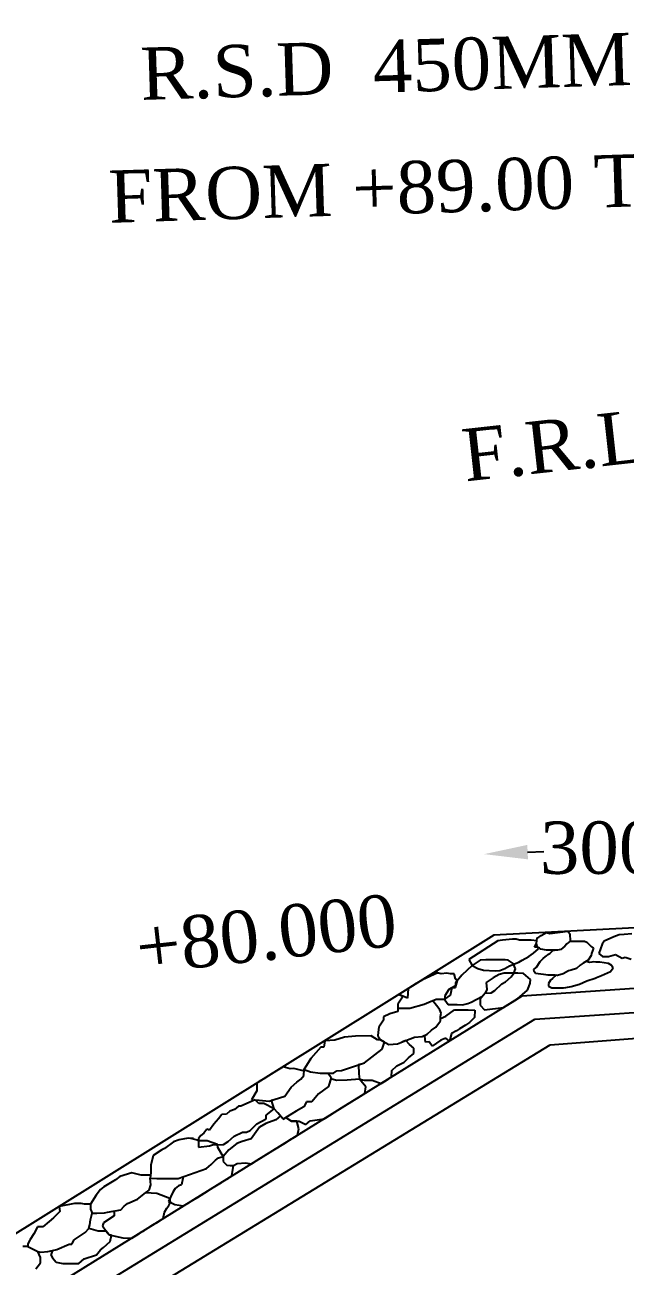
# Model space of a CAD drawing. Header units: millimetres. Extents: x 35 to 1436, y 32 to 1034.
# Drawn here: x 382.4 to 451.3, y 278.4 to 420.9 of the extents above; entities that cross this region are included whole.
import ezdxf

# ---------------------------------------------------------------- set-up
doc = ezdxf.new("R2010")
doc.units = ezdxf.units.MM
doc.header["$MEASUREMENT"] = 0
doc.header["$PDMODE"] = 66
doc.header["$PDSIZE"] = 170
for name, color, linetype in [('DIM', 5, 'Continuous'), ('DWG. LINE', 1, 'Continuous'), ('HATCH', 2, 'Continuous'), ('TEXT', 7, 'Continuous')]:
    doc.layers.add(name, color=color, linetype=linetype)
doc.styles.get("Standard").update_dxf_attribs({"font": 'times.ttf', "height": 6})
doc.dimstyles.get("Standard").update_dxf_attribs({"dimtxt": 6, "dimasz": 5, "dimexe": 0.18, "dimexo": 0.0625, "dimgap": 0.09, "dimtad": 0, "dimtih": 1, "dimtoh": 1, "dimdec": 1, "dimzin": 0, "dimdsep": 46, "dimtxsty": 'Standard', "dimcen": 0.09, "dimse1": 1, "dimse2": 1, "dimclrd": 5, "dimclre": 5, "dimclrt": 4, "dimadec": 0, "dimazin": 0, "dimtfac": 1, "dimtdec": 1, "dimtofl": 0, "dimtmove": 0, "dimatfit": 3, "dimfxl": 0, "dimtolj": 1, "dimtzin": 0, "dimarcsym": 0})

# ---------------------------------------------------------------- blocks, each defined once
blk = doc.blocks.new('*D22')
at = {"layer": 'Defpoints', "color": 0}
for p in [(466.05, 327.11), (466.06, 326.91), (435.13, 325.51)]:
    blk.add_point(p, dxfattribs=at)
at = {"layer": 'DIM', "color": 5, "lineweight": -2}
for p, q in [((461.06, 326.88), (459.2, 326.79)), ((440.12, 325.93), (441.98, 326.01))]:
    blk.add_line(p, q, dxfattribs=at)
at = {"layer": 'DIM', "color": 5}
for points in [[(440.08, 326.76), (440.16, 325.1), (435.13, 325.7)], [(461.02, 327.71), (461.09, 326.05), (466.05, 327.11)]]:
    blk.add_solid(points, dxfattribs=at)
at = {"layer": 'DIM', "color": 4, "insert": (450.59, 326.4), "char_height": 6, "attachment_point": 5}
blk.add_mtext('\\A1;3000', dxfattribs=at)

msp = doc.modelspace()

# ---------------------------------------------------------------- linework, layer by layer
at = {"layer": 'DWG. LINE'}
for p, q in [((436.24, 316.39), (260.07, 206.47)), ((469.22, 311.46), (439.44, 309.39)), ((439.44, 309.39), (268.42, 203.31)), ((440.95, 306.77), (470.83, 308.74)), ((272.79, 203.65), (440.95, 306.77)), ((442.7, 303.8), (471.63, 306.02)), ((279.71, 204.19), (442.7, 303.8))]:
    msp.add_line(p, q, dxfattribs=at)
at = {"layer": 'HATCH'}
for p, q in [((441.68, 316.35), (442.29, 316.72)), ((442.29, 316.72), (442.28, 316.71)), ((442.28, 316.71), (442.28, 316.71)), ((442.28, 316.71), (442.65, 316.58)), ((442.65, 316.58), (444.74, 316.85)), ((444.74, 316.85), (444.74, 316.85)), ((444.74, 316.85), (444.95, 316.54)), ((444.95, 316.54), (444.95, 316.54)), ((444.95, 316.54), (445, 315.69)), ((450.62, 316.44), (450.03, 316.21)), ((451.19, 316.49), (450.62, 316.44)), ((452.07, 316.55), (451.19, 316.49)), ((436.7, 315.74), (433.35, 313.59)), ((437.25, 315.81), (436.7, 315.74)), ((438.38, 315.95), (437.25, 315.81)), ((437.25, 315.81), (437.25, 315.81)), ((438.79, 315.95), (438.38, 315.95)), ((439.2, 315.84), (438.79, 315.95)), ((439.65, 315.84), (439.2, 315.84)), ((440.54, 315.84), (439.65, 315.84)), ((439.65, 315.84), (439.65, 315.84)), ((441.19, 315.75), (440.54, 315.84)), ((440.9, 315.01), (441.15, 315.43)), ((440.99, 315.01), (440.9, 315.01)), ((441.06, 315.03), (440.99, 315.01)), ((441.21, 315.04), (441.06, 315.03)), ((441.15, 315.43), (441.23, 316.08)), ((441.15, 315.43), (441.19, 315.75)), ((441.22, 315.08), (441.15, 315.43)), ((441.25, 314.99), (441.21, 315.04)), ((441.25, 314.99), (441.22, 315.08)), ((441.23, 316.08), (441.4, 316.16)), ((441.35, 315.03), (441.25, 314.99)), ((441.38, 314.82), (441.25, 314.99)), ((441.38, 314.99), (441.35, 315.03)), ((441.42, 314.93), (441.38, 314.99)), ((441.4, 316.16), (441.5, 316.26)), ((441.5, 316.26), (441.68, 316.35)), ((444.38, 315.12), (443.94, 314.76)), ((444.61, 315.41), (444.38, 315.12)), ((445, 315.69), (444.61, 315.41)), ((445, 315.69), (445, 315.69)), ((445, 315.69), (445.24, 315.69)), ((445.24, 315.69), (445.47, 315.69)), ((445.47, 315.69), (445.88, 315.69)), ((445.88, 315.69), (446.15, 315.69)), ((446.15, 315.69), (446.63, 315.69)), ((446.63, 315.69), (446.63, 315.69)), ((446.63, 315.69), (446.93, 315.59)), ((446.93, 315.59), (446.93, 315.59)), ((446.93, 315.59), (447.42, 315.08)), ((447.42, 315.08), (447.66, 314.9)), ((448.68, 315.36), (448.29, 314.3)), ((448.89, 315.69), (448.68, 315.36)), ((450.03, 316.21), (448.89, 315.69)), ((450.03, 316.21), (450.03, 316.21)), ((433.35, 313.59), (433.76, 312.9)), ((435.33, 313.58), (434.68, 313.51)), ((435.84, 313.58), (435.33, 313.58)), ((437.52, 313.58), (435.84, 313.58)), ((437.9, 313.54), (437.52, 313.58)), ((438.57, 313.07), (437.9, 313.54)), ((439.48, 313.52), (440.26, 313.96)), ((440.26, 313.96), (440.78, 314.34)), ((440.78, 314.34), (441.38, 314.82)), ((441.47, 314.89), (441.42, 314.93)), ((441.63, 314.79), (441.47, 314.89)), ((441.56, 313.36), (441.89, 313.72)), ((442.28, 314.66), (441.63, 314.79)), ((441.89, 313.72), (442.12, 313.91)), ((442.12, 313.91), (442.29, 314.01)), ((442.62, 314.68), (442.28, 314.66)), ((442.29, 314.01), (442.44, 314.16)), ((442.44, 314.16), (442.68, 314.31)), ((443.55, 314.68), (442.62, 314.68)), ((442.62, 314.68), (442.62, 314.68)), ((442.68, 314.31), (442.91, 314.51)), ((442.68, 314.31), (442.68, 314.31)), ((442.68, 314.31), (442.68, 314.31)), ((442.91, 314.51), (443.08, 314.68)), ((443.08, 314.68), (443.08, 314.68)), ((443.08, 314.68), (443.22, 314.68)), ((443.22, 314.68), (443.22, 314.68)), ((443.94, 314.76), (443.55, 314.68)), ((447.05, 313.53), (446.87, 313.41)), ((447.41, 314.05), (447.05, 313.53)), ((447.46, 314.3), (447.41, 314.05)), ((447.66, 314.9), (447.46, 314.3)), ((448.29, 314.3), (448.29, 314.3)), ((448.29, 314.3), (448.73, 313.93)), ((448.73, 313.93), (449.41, 313.93)), ((449.41, 313.93), (450.21, 314.19)), ((450.21, 314.19), (450.96, 313.75)), ((450.96, 313.75), (451.3, 313.86)), ((451.3, 313.86), (452.02, 313.66)), ((430.2, 311.97), (429.45, 312.16)), ((429.45, 312.16), (429.82, 312.06)), ((433.76, 312.9), (432.56, 311.8)), ((434.68, 313.51), (433.76, 312.9)), ((433.76, 312.9), (434.41, 312.56)), ((433.76, 312.9), (433.76, 312.9)), ((434.41, 312.56), (435.06, 312.39)), ((434.68, 313.51), (434.68, 313.51)), ((435.06, 312.39), (436.39, 312.29)), ((436.39, 312.29), (436.91, 312.35)), ((436.91, 312.35), (437.49, 312.59)), ((437.49, 312.59), (438.04, 312.87)), ((438.04, 312.87), (439.1, 313.28)), ((438.51, 313.05), (438.57, 313.07)), ((438.72, 312.52), (438.51, 313.05)), ((438.55, 312.04), (438.72, 312.52)), ((438.72, 312.52), (438.72, 312.52)), ((439.1, 313.28), (439.48, 313.52)), ((439.48, 313.52), (439.48, 313.52)), ((440.83, 312.45), (441.15, 312.73)), ((440.86, 312.21), (440.83, 312.45)), ((440.83, 312.45), (440.83, 312.45)), ((441.03, 311.98), (440.86, 312.21)), ((440.86, 312.21), (440.86, 312.21)), ((441.15, 312.73), (441.56, 313.36)), ((441.56, 313.36), (441.56, 313.36)), ((444.82, 312.3), (444.19, 311.95)), ((445.11, 312.37), (444.82, 312.3)), ((445.73, 312.57), (445.11, 312.37)), ((445.11, 312.37), (445.11, 312.37)), ((446.14, 312.97), (445.73, 312.57)), ((446.48, 313.17), (446.14, 312.97)), ((446.87, 313.41), (446.48, 313.17)), ((447.27, 313.26), (446.82, 313.38)), ((446.82, 313.38), (446.83, 313.38)), ((447.47, 313.29), (447.27, 313.26)), ((447.27, 313.26), (447.27, 313.26)), ((447.69, 313.32), (447.47, 313.29)), ((447.94, 313.3), (447.69, 313.32)), ((448.41, 313.3), (447.94, 313.3)), ((447.94, 313.3), (447.94, 313.3)), ((449.4, 313.14), (448.41, 313.3)), ((448.6, 311.76), (449.64, 312.22)), ((449.79, 312.91), (449.4, 313.14)), ((449.64, 312.22), (449.95, 312.65)), ((449.95, 312.65), (449.79, 312.91)), ((449.79, 312.91), (449.79, 312.91)), ((449.95, 312.65), (449.95, 312.65)), ((427.34, 310.84), (426.49, 310.31)), ((427.84, 311.16), (427.34, 310.84)), ((428.04, 311.28), (427.84, 311.16)), ((429.82, 312.06), (428.04, 311.28)), ((430.85, 312.04), (430.2, 311.97)), ((430.2, 311.97), (430.2, 311.97)), ((431.26, 311.94), (430.85, 312.04)), ((431.7, 311.94), (431.26, 311.94)), ((431.26, 311.94), (431.26, 311.94)), ((431.84, 311.37), (431.7, 311.94)), ((431.7, 311.94), (431.7, 311.94)), ((432.56, 311.8), (431.84, 310.94)), ((431.84, 311.37), (432.05, 311.2)), ((432.05, 311.2), (431.84, 311.37)), ((431.84, 310.38), (432.05, 311.2)), ((431.84, 310.94), (431.84, 310.6)), ((436.15, 311.49), (435.37, 310.98)), ((435.37, 310.98), (435.43, 310.16)), ((436.84, 311.87), (436.15, 311.49)), ((436.36, 310.06), (437.15, 310.81)), ((437.42, 312.04), (436.84, 311.87)), ((436.84, 311.87), (436.84, 311.87)), ((436.84, 311.87), (436.84, 311.87)), ((437.15, 310.81), (437.56, 311.05)), ((438.1, 312.04), (437.42, 312.04)), ((437.56, 311.05), (438.24, 311.63)), ((437.56, 311.05), (437.56, 311.05)), ((438.99, 312.04), (438.1, 312.04)), ((438.24, 311.63), (438.55, 312.04)), ((438.55, 312.04), (438.55, 312.04)), ((439.64, 312), (438.99, 312.04)), ((440.43, 311.29), (439.64, 312)), ((440.26, 310.47), (440.4, 310.88)), ((440.4, 310.88), (440.43, 311.29)), ((440.43, 311.29), (440.43, 311.29)), ((441.62, 311.93), (441.03, 311.98)), ((441.93, 311.87), (441.62, 311.93)), ((442.21, 311.85), (441.93, 311.87)), ((442.44, 311.81), (442.21, 311.85)), ((442.76, 311.79), (442.44, 311.81)), ((442.76, 311.24), (442.52, 310.83)), ((442.52, 310.83), (442.52, 310.55)), ((443.27, 311.82), (442.76, 311.79)), ((442.96, 311.42), (442.76, 311.24)), ((443.4, 311.8), (442.96, 311.42)), ((443.54, 311.78), (443.27, 311.82)), ((443.54, 311.78), (443.4, 311.8)), ((444.19, 311.95), (443.54, 311.78)), ((445.13, 310.49), (446.08, 310.77)), ((446.08, 310.77), (446.9, 311.16)), ((446.9, 311.16), (447.88, 311.48)), ((447.88, 311.48), (448.02, 311.55)), ((448.02, 311.55), (448.6, 311.76)), ((425.84, 309.38), (425.2, 308.48)), ((426.33, 309.17), (425.35, 309.6)), ((425.35, 309.6), (425.84, 309.38)), ((426.42, 310.27), (426.33, 309.17)), ((426.49, 310.31), (426.42, 310.27)), ((431.09, 310.16), (430.61, 309.44)), ((430.61, 309.06), (431.26, 309.51)), ((430.61, 309.44), (430.61, 308.99)), ((431.84, 310.6), (431.09, 310.16)), ((431.09, 310.16), (431.09, 310.16)), ((431.26, 309.51), (431.46, 310.38)), ((431.46, 310.38), (431.84, 310.38)), ((431.84, 310.6), (431.84, 310.6)), ((433.65, 308.72), (434.95, 309.41)), ((435.23, 309.75), (434.68, 309.06)), ((434.95, 309.41), (435.23, 309.75)), ((435.43, 310.16), (435.23, 309.75)), ((435.23, 309.75), (435.95, 309.78)), ((435.43, 310.16), (435.43, 310.16)), ((435.95, 309.78), (436.36, 310.06)), ((438.97, 309.09), (440.12, 310.09)), ((440.12, 310.09), (440.26, 310.47)), ((440.12, 310.09), (440.12, 310.09)), ((440.26, 310.47), (440.26, 310.47)), ((442.52, 310.55), (442.9, 310.36)), ((442.9, 310.36), (442.9, 310.36)), ((442.9, 310.36), (443.42, 310.36)), ((443.42, 310.36), (443.6, 310.36)), ((443.6, 310.36), (444.23, 310.36)), ((444.23, 310.36), (444.52, 310.4)), ((444.52, 310.4), (445.13, 310.49)), ((425.2, 308.48), (425.2, 308)), ((425.2, 308), (425.2, 308)), ((425.2, 308), (426.6, 308)), ((425.2, 308), (425.2, 307.62)), ((426.33, 309.17), (426.33, 309.17)), ((426.6, 308), (428.24, 308.48)), ((426.6, 308), (426.6, 308)), ((428.24, 308.48), (428.79, 308.69)), ((428.24, 308.48), (428.24, 308.48)), ((428.79, 308.69), (429.61, 309.06)), ((429.64, 308.34), (429.2, 308.88)), ((429.61, 309.06), (430.61, 309.06)), ((430.05, 307.83), (429.64, 308.34)), ((430.19, 307.45), (430.05, 307.83)), ((430.05, 307.83), (430.05, 307.83)), ((430.61, 308.99), (430.98, 308.45)), ((430.74, 307.11), (431.73, 307.83)), ((430.98, 308.45), (432.04, 308.45)), ((431.73, 307.83), (432.28, 307.83)), ((432.04, 308.45), (432.63, 308.41)), ((432.28, 307.83), (433.31, 307.83)), ((432.63, 308.41), (433.24, 308.55)), ((432.63, 308.41), (432.63, 308.41)), ((433.24, 308.55), (433.65, 308.72)), ((433.31, 307.83), (434.06, 307.79)), ((434.68, 309.06), (434.68, 309.06)), ((434.68, 309.06), (434.68, 309.06)), ((434.68, 309.06), (434.68, 308.35)), ((434.68, 308.35), (435.16, 307.83)), ((435.16, 307.83), (437.35, 308.1)), ((435.16, 307.83), (435.16, 307.83)), ((437.35, 308.1), (438.33, 308.7)), ((437.35, 308.1), (437.35, 308.1)), ((438.33, 308.7), (438.97, 309.09)), ((423.58, 306.63), (423.04, 305.84)), ((424.3, 307.38), (423.58, 307.01)), ((423.58, 307.01), (423.58, 306.63)), ((425.2, 307.62), (424.3, 307.38)), ((424.3, 307.38), (424.3, 307.38)), ((429.57, 305.84), (430.12, 306.56)), ((430.12, 307.07), (430.19, 307.45)), ((430.12, 306.82), (430.74, 307.11)), ((430.12, 306.56), (430.12, 307.07)), ((430.19, 307.45), (430.19, 307.45)), ((434.03, 306.94), (433.44, 306.36)), ((434.06, 307.79), (434.03, 306.94)), ((422.97, 305.26), (422.93, 304.85)), ((423.04, 305.84), (422.97, 305.26)), ((423.04, 305.84), (423.04, 305.84)), ((428.03, 304.78), (428.58, 305.02)), ((428.33, 304.82), (428.58, 305.02)), ((428.58, 305.02), (429.1, 305.5)), ((428.58, 305.02), (428.58, 305.02)), ((429.1, 305.5), (429.57, 305.84)), ((431.36, 305.09), (431.14, 304.24)), ((431.94, 305.43), (431.36, 305.09)), ((432.31, 305.64), (431.94, 305.43)), ((433, 306.05), (432.31, 305.64)), ((433.44, 306.36), (433, 306.05)), ((433.44, 306.36), (433.44, 306.36)), ((416.82, 304.28), (416.72, 303.54)), ((417.99, 304.33), (416.82, 304.28)), ((419.08, 304.67), (417.99, 304.33)), ((420.35, 304.81), (419.08, 304.67)), ((419.08, 304.67), (419.08, 304.67)), ((422.17, 304.85), (420.35, 304.81)), ((420.35, 304.81), (420.35, 304.81)), ((422.9, 304.4), (422.17, 304.85)), ((422.17, 304.85), (422.53, 304.63)), ((423.24, 304.37), (422.9, 304.4)), ((422.93, 304.85), (422.93, 304.85)), ((422.93, 304.85), (423.24, 304.37)), ((423.24, 304.37), (423.24, 304.37)), ((423.24, 304.37), (424.17, 303.86)), ((423.7, 304.12), (423.24, 304.37)), ((423.43, 303.3), (423.7, 304.12)), ((424.17, 303.86), (425.19, 303.93)), ((425.19, 303.93), (426.12, 304.3)), ((425.19, 303.93), (425.19, 303.93)), ((426.12, 304.3), (425.66, 304.12)), ((426.12, 304.3), (427.14, 304.68)), ((426.55, 303.84), (426.12, 304.3)), ((427.05, 303.41), (426.55, 303.84)), ((426.55, 303.84), (426.55, 303.84)), ((427.14, 304.68), (428.03, 304.78)), ((428.41, 304.13), (428.33, 304.82)), ((428.82, 304.16), (428.41, 304.13)), ((428.41, 304.13), (428.41, 304.13)), ((429.16, 303.65), (428.82, 304.16)), ((430.16, 304.34), (429.16, 303.65)), ((430.74, 304.58), (430.16, 304.34)), ((431.14, 304.24), (430.74, 304.58)), ((415.22, 302.24), (414.36, 300.84)), ((416.38, 303.54), (415.22, 302.24)), ((415.22, 302.24), (415.22, 302.24)), ((415.22, 302.24), (415.22, 302.24)), ((416.72, 303.54), (416.38, 303.54)), ((421.41, 301.73), (423.43, 303.3)), ((423.43, 303.3), (423.43, 303.3)), ((425.94, 301.8), (426.44, 302.3)), ((426.44, 302.3), (427.05, 302.8)), ((427.05, 302.8), (427.05, 303.41)), ((427.05, 303.41), (427.05, 303.41)), ((411.28, 300.82), (410.48, 300.32)), ((412.04, 301.29), (411.28, 300.82)), ((411.28, 300.82), (411.28, 300.82)), ((412.85, 301.07), (412.04, 301.29)), ((413.28, 301.11), (412.85, 301.07)), ((412.85, 301.07), (412.85, 301.07)), ((414.36, 300.84), (413.28, 301.11)), ((414.36, 300.84), (414.45, 300.99)), ((414.45, 300.99), (414.36, 300.84)), ((414.43, 300.3), (414.45, 300.99)), ((414.45, 300.99), (414.45, 300.99)), ((414.45, 300.99), (415.18, 300.7)), ((415.18, 300.7), (415.18, 300.7)), ((415.18, 300.7), (416.31, 300.57)), ((417.85, 300.57), (418.23, 300.84)), ((418.23, 300.84), (418.74, 300.87)), ((418.74, 300.87), (421.41, 301.73)), ((418.74, 300.87), (418.74, 300.87)), ((420.96, 301.58), (420.69, 301.5)), ((420.69, 301.5), (420.69, 301.5)), ((420.69, 301.5), (420.76, 300.46)), ((421.41, 301.73), (421.41, 301.73)), ((424.49, 300.12), (424.52, 300.85)), ((424.52, 300.85), (425.09, 301.38)), ((425.09, 301.38), (425.94, 301.8)), ((425.09, 301.38), (425.09, 301.38)), ((425.94, 301.8), (425.94, 301.8)), ((409.31, 299.59), (409.02, 299.41)), ((409.02, 299.41), (409.02, 298.54)), ((410.01, 300.03), (409.31, 299.59)), ((410.48, 300.32), (410.01, 300.03)), ((412.97, 298.96), (413.62, 299.54)), ((413.62, 299.54), (414.08, 299.88)), ((414.08, 299.88), (414.43, 300.3)), ((416.31, 300.57), (417.24, 300.57)), ((417.24, 300.57), (417.85, 300.57)), ((417.24, 300.57), (417.57, 300.07)), ((417.57, 300.07), (417.26, 299.04)), ((417.53, 299.92), (417.42, 299.56)), ((418.18, 299.73), (417.53, 299.92)), ((419.41, 299.77), (418.18, 299.73)), ((420.8, 299.85), (419.41, 299.77)), ((419.41, 299.77), (419.41, 299.77)), ((420.76, 300.46), (420.76, 300.46)), ((420.76, 300.46), (420.8, 299.85)), ((420.8, 299.85), (420.8, 299.85)), ((420.8, 299.85), (421.34, 299.74)), ((421.56, 299), (420.8, 299.85)), ((420.8, 299.85), (420.8, 299.85)), ((421.34, 299.74), (421.8, 299.74)), ((421.8, 299.74), (422.26, 299.74)), ((422.26, 299.74), (423.3, 299.37)), ((423.3, 299.37), (423.67, 299.61)), ((423.67, 299.61), (424.09, 299.87)), ((424.09, 299.87), (424.49, 300.12)), ((409.02, 298.54), (408.44, 297.51)), ((409.02, 298.54), (409.02, 298.54)), ((411.01, 297.54), (412.24, 297.93)), ((412.24, 297.93), (412.97, 298.96)), ((412.24, 297.93), (412.24, 297.93)), ((412.97, 298.96), (412.97, 298.96)), ((412.97, 298.96), (412.97, 298.96)), ((416.11, 298.2), (415.35, 297.28)), ((417.26, 299.04), (416.11, 298.2)), ((417.26, 299.04), (417.26, 299.04)), ((420.64, 297.73), (420.93, 297.9)), ((420.93, 297.9), (421.44, 298.22)), ((421.44, 298.22), (421.56, 299)), ((421.44, 298.22), (421.44, 298.22)), ((406.91, 296.77), (406.47, 296.39)), ((407.2, 296.77), (406.91, 296.77)), ((406.91, 296.77), (406.91, 296.77)), ((408.85, 297.49), (407.2, 296.77)), ((408.44, 297.51), (408.44, 297.51)), ((408.44, 297.51), (409.29, 297.47)), ((409.27, 297.06), (408.85, 297.49)), ((409.83, 297.06), (409.27, 297.06)), ((409.29, 297.47), (409.29, 297.47)), ((409.29, 297.47), (410.44, 297.35)), ((411.01, 296.47), (409.83, 297.06)), ((409.83, 297.06), (409.83, 297.06)), ((410.09, 295.75), (411.01, 296.47)), ((410.44, 297.35), (411.01, 297.54)), ((410.73, 297.45), (411.01, 297.54)), ((411.01, 296.47), (410.73, 297.45)), ((411.43, 296.01), (411.01, 296.47)), ((411.01, 296.47), (411.01, 296.47)), ((411.01, 296.47), (411.01, 296.47)), ((414.43, 296.7), (413.54, 296.2)), ((414.73, 297.28), (414.43, 296.7)), ((415.35, 297.28), (414.73, 297.28)), ((418.33, 296.3), (418.77, 296.57)), ((418.77, 296.57), (420.05, 297.36)), ((420.05, 297.36), (420.64, 297.73)), ((420.05, 297.36), (420.05, 297.36)), ((420.64, 297.73), (420.64, 297.73)), ((404.63, 295.31), (404.08, 294.7)), ((405.01, 295.81), (404.63, 295.31)), ((404.63, 295.31), (404.63, 295.31)), ((405.56, 295.86), (405.01, 295.81)), ((405.94, 296.21), (405.56, 295.86)), ((405.56, 295.86), (405.56, 295.86)), ((406.47, 296.39), (405.94, 296.21)), ((406.47, 296.39), (406.47, 296.39)), ((409.04, 294.73), (410.09, 295.31)), ((411.22, 295.21), (410.06, 294.78)), ((410.09, 295.31), (410.09, 295.75)), ((411.74, 295.65), (411.22, 295.21)), ((412.05, 295.28), (411.43, 296.01)), ((411.43, 296.01), (411.43, 296.01)), ((413.54, 296.2), (412.05, 295.28)), ((412.05, 295.28), (412.37, 295.48)), ((412.05, 295.28), (412.05, 295.28)), ((412.37, 295.48), (413.01, 295.05)), ((413.01, 295.05), (413.89, 295.05)), ((413.62, 295.05), (413.01, 295.05)), ((413.85, 294.17), (413.62, 295.05)), ((413.89, 295.05), (413.89, 295.05)), ((413.89, 295.05), (414.66, 294.67)), ((414.66, 294.67), (415.15, 295.09)), ((415.15, 295.09), (416.75, 295.31)), ((416.75, 295.31), (416.94, 295.43)), ((416.94, 295.43), (418.33, 296.3)), ((418.33, 296.3), (418.33, 296.3)), ((402.94, 293.68), (402.62, 293.39)), ((403.29, 294.12), (402.94, 293.68)), ((402.94, 293.68), (402.94, 293.68)), ((403.61, 294.03), (403.29, 294.12)), ((404.08, 294.7), (403.61, 294.03)), ((403.61, 294.03), (403.61, 294.03)), ((404.08, 294.7), (404.08, 294.7)), ((406.44, 293.33), (407.37, 293.77)), ((407.37, 293.77), (407.84, 293.77)), ((407.84, 293.77), (408.28, 293.97)), ((408.28, 293.97), (409.04, 294.73)), ((408.28, 293.97), (408.28, 293.97)), ((409.33, 294.37), (408.39, 293.03)), ((410.06, 294.78), (409.33, 294.37)), ((410.06, 294.78), (410.06, 294.78)), ((413.72, 293.44), (413.85, 294.17)), ((399.46, 292.68), (398.44, 291.89)), ((400.13, 292.91), (399.46, 292.68)), ((401.15, 293.09), (400.13, 292.91)), ((401.76, 293.05), (401.15, 293.09)), ((402.24, 292.88), (401.46, 293.07)), ((402.35, 292.8), (402.24, 292.88)), ((402.35, 293.04), (402.33, 292.07)), ((402.33, 292.07), (403.61, 292.22)), ((402.62, 293.39), (402.35, 293.04)), ((402.35, 293.04), (402.35, 293.04)), ((403.34, 292.77), (402.35, 292.8)), ((404.53, 292.35), (403.34, 292.77)), ((403.61, 292.22), (403.96, 292.34)), ((403.96, 292.34), (405.21, 292.37)), ((404.54, 292.01), (404.53, 292.35)), ((405.21, 292.37), (405.74, 292.72)), ((405.74, 292.72), (406.44, 293.33)), ((405.74, 292.72), (405.74, 292.72)), ((406.73, 292.48), (405.8, 291.75)), ((407.34, 292.71), (406.73, 292.48)), ((408.39, 293.03), (407.34, 292.71)), ((407.34, 292.71), (407.34, 292.71)), ((411.05, 291.78), (412.14, 292.45)), ((412.14, 292.45), (413.03, 293.01)), ((413.03, 293.01), (413.5, 293.3)), ((413.5, 293.3), (413.72, 293.44)), ((397.12, 291.1), (396.86, 290)), ((398.12, 291.74), (397.12, 291.1)), ((398.44, 291.89), (398.12, 291.74)), ((402.33, 292.07), (402.33, 292.07)), ((404.3, 290.58), (404.62, 290.84)), ((405.15, 290.99), (404.54, 292.01)), ((404.62, 290.84), (405.15, 290.99)), ((405.8, 291.75), (405.15, 290.99)), ((405.15, 290.99), (405.15, 290.99)), ((405.15, 290.99), (405.15, 290.41)), ((405.8, 291.75), (405.8, 291.75)), ((409.08, 290.56), (410.18, 291.24)), ((410.18, 291.24), (410.55, 291.47)), ((410.55, 291.47), (411.05, 291.78)), ((396.86, 290), (396.86, 289.15)), ((400.01, 288.45), (403.25, 289.62)), ((403.25, 289.62), (403.78, 290.08)), ((403.25, 289.62), (403.25, 289.62)), ((403.78, 290.08), (404.3, 290.58)), ((405.15, 290.41), (405.15, 290.41)), ((405.15, 290.41), (405.59, 290)), ((405.59, 290), (405.97, 289.97)), ((405.97, 289.97), (406.35, 289.97)), ((406.16, 288.75), (406.35, 289.97)), ((406.35, 289.97), (406.76, 290.18)), ((406.35, 289.97), (406.35, 289.97)), ((406.76, 290.18), (407.72, 290.26)), ((407.72, 290.26), (408.42, 290.15)), ((408.42, 290.15), (409.08, 290.56)), ((392.8, 288.32), (391.48, 287.5)), ((393.29, 288.7), (392.8, 288.32)), ((394.69, 289.11), (393.29, 288.7)), ((395.74, 288.83), (394.69, 289.11)), ((396.82, 288.83), (395.74, 288.83)), ((396.86, 289.15), (396.77, 288.51)), ((396.77, 288.51), (396.77, 288.51)), ((396.77, 288.51), (397.56, 288.45)), ((396.88, 287.74), (396.77, 288.51)), ((397.56, 288.45), (398.38, 288.48)), ((398.38, 288.48), (398.7, 288.45)), ((398.7, 288.45), (399.05, 288.45)), ((399.05, 288.45), (400.01, 288.45)), ((400.56, 288.65), (400.39, 287.74)), ((403.83, 287.3), (404.97, 288.01)), ((404.97, 288.01), (405.32, 288.23)), ((405.32, 288.23), (405.77, 288.51)), ((405.77, 288.51), (406.16, 288.75)), ((406.16, 288.75), (406.16, 288.75)), ((390.58, 286.54), (389.94, 285.52)), ((391.1, 287.21), (390.58, 286.54)), ((391.48, 287.5), (391.1, 287.21)), ((395.34, 286.1), (396.27, 286.8)), ((396.27, 286.8), (396.68, 287.12)), ((396.27, 286.8), (396.27, 286.8)), ((397.55, 286.74), (396.27, 286.8)), ((396.68, 287.12), (396.88, 287.74)), ((396.88, 287.74), (396.88, 287.74)), ((399.06, 286.17), (397.55, 286.74)), ((397.55, 286.74), (397.55, 286.74)), ((399.4, 286.89), (398.9, 285.84)), ((399.66, 287.3), (399.4, 286.89)), ((399.4, 286.89), (399.4, 286.89)), ((400.04, 287.62), (399.66, 287.3)), ((400.39, 287.74), (400.04, 287.62)), ((400.04, 287.62), (400.04, 287.62)), ((402.22, 286.3), (403.48, 287.09)), ((403.48, 287.09), (403.83, 287.3)), ((388.12, 285.58), (386.33, 285.25)), ((386.33, 285.25), (386.43, 284.67)), ((388.44, 285.58), (388.12, 285.58)), ((388.85, 285.58), (388.44, 285.58)), ((389.26, 285.52), (388.85, 285.58)), ((389.94, 285.52), (389.26, 285.52)), ((389.94, 285.52), (389.94, 284.94)), ((393.41, 284.85), (393.82, 285.29)), ((393.82, 285.29), (394.17, 285.61)), ((394.17, 285.61), (395.34, 286.1)), ((395.34, 286.1), (395.34, 286.1)), ((398.43, 284.58), (398.72, 285.05)), ((398.72, 285.05), (398.92, 285.37)), ((398.9, 285.84), (398.9, 285.84)), ((398.9, 285.84), (399.31, 285.64)), ((398.92, 285.37), (399.11, 285.74)), ((399.11, 285.74), (399.06, 286.17)), ((399.31, 285.64), (399.63, 285.49)), ((399.63, 285.49), (399.63, 285.49)), ((399.63, 285.49), (400.63, 285.32)), ((400.63, 285.32), (401.25, 285.7)), ((401.25, 285.7), (401.6, 285.92)), ((401.6, 285.92), (402.22, 286.3)), ((385.7, 283.94), (385.21, 283.53)), ((386.43, 284.67), (385.7, 283.94)), ((385.7, 283.94), (385.7, 283.94)), ((389.87, 283.13), (389.93, 283.71)), ((389.93, 283.71), (390.14, 284.47)), ((389.93, 283.71), (389.93, 283.71)), ((389.94, 284.94), (389.94, 284.94)), ((389.94, 284.94), (390.14, 284.47)), ((390.14, 284.47), (390.67, 284.47)), ((390.67, 284.47), (391.54, 284.53)), ((392.65, 284.18), (391.45, 283.39)), ((391.54, 284.53), (391.89, 284.59)), ((391.89, 284.59), (393.41, 284.85)), ((392.65, 284.72), (392.65, 284.18)), ((397.52, 283.39), (397.95, 283.65)), ((397.95, 283.65), (398.29, 283.87)), ((398.29, 283.87), (398.43, 284.58)), ((383.86, 282.92), (383.42, 282.11)), ((384.45, 282.92), (383.86, 282.92)), ((383.86, 282.92), (383.86, 282.92)), ((385.21, 283.53), (384.45, 282.92)), ((385.21, 283.53), (385.21, 283.53)), ((388.07, 281.41), (389.32, 282.25)), ((389.32, 282.25), (389.73, 282.72)), ((389.32, 282.25), (389.32, 282.25)), ((389.73, 282.72), (389.87, 283.13)), ((390.81, 282.43), (389.73, 282.72)), ((389.73, 282.72), (389.73, 282.72)), ((389.73, 282.72), (389.73, 282.72)), ((389.87, 283.13), (389.87, 283.13)), ((391.72, 282.43), (390.81, 282.43)), ((391.45, 283.39), (391.31, 283.04)), ((391.31, 283.04), (391.31, 283.04)), ((391.31, 283.04), (391.31, 283.04)), ((391.31, 283.04), (391.72, 282.43)), ((391.45, 283.39), (391.45, 283.39)), ((391.72, 282.43), (391.72, 282.43)), ((391.72, 282.43), (392.09, 281.99)), ((391.91, 282.21), (391.72, 282.43)), ((392.09, 281.99), (391.91, 282.21)), ((395.48, 282.12), (395.81, 282.33)), ((395.81, 282.33), (396.05, 282.47)), ((396.05, 282.47), (396.92, 283.02)), ((396.92, 283.02), (397.28, 283.24)), ((397.28, 283.24), (397.52, 283.39)), ((383.02, 281.46), (382.75, 280.97)), ((382.75, 280.97), (382.75, 280.65)), ((383.42, 282.11), (383.02, 281.46)), ((386.08, 280.33), (387.51, 280.94)), ((387.51, 280.94), (387.8, 280.94)), ((387.8, 280.94), (388.07, 281.41)), ((391.42, 280.53), (392.18, 281.23)), ((392.09, 281.99), (393.67, 281.64)), ((392.34, 281.94), (392.09, 281.99)), ((392.18, 281.23), (392.34, 281.94)), ((393.67, 281.64), (394.69, 281.63)), ((394.69, 281.63), (395.48, 282.12)), ((382.75, 280.65), (382.16, 280.65)), ((382.75, 280.65), (382.75, 280.65)), ((382.75, 280.65), (383.89, 280.09)), ((383.89, 280.09), (383.89, 280.09)), ((383.89, 280.09), (384.24, 280.01)), ((384.21, 279.41), (383.89, 280.09)), ((384.21, 278.77), (384.21, 279.41)), ((384.24, 280.01), (385.03, 280.09)), ((385.03, 280.09), (385.58, 280.18)), ((385.58, 280.18), (385.38, 279.71)), ((385.38, 279.71), (385.38, 279.71)), ((385.38, 279.71), (385.58, 279.36)), ((385.58, 280.18), (386.08, 280.33)), ((385.58, 279.36), (385.58, 279.36)), ((385.58, 279.36), (385.99, 278.84)), ((389.2, 279.25), (390.63, 279.71)), ((390.63, 279.71), (391.1, 280.27)), ((390.63, 279.71), (390.63, 279.71)), ((391.1, 280.27), (391.42, 280.53)), ((391.42, 280.53), (391.42, 280.53)), ((383.65, 278.1), (384.21, 278.77)), ((385.99, 278.84), (386.75, 278.69)), ((386.75, 278.69), (387.34, 278.69)), ((387.34, 278.69), (387.34, 278.69)), ((387.34, 278.69), (388.59, 278.69)), ((388.59, 278.69), (389.2, 279.25)), ((388.59, 278.69), (388.59, 278.69))]:
    msp.add_line(p, q, dxfattribs=at)
at = {"layer": 'TEXT'}
msp.add_line((466.16, 317.99), (436.24, 316.39), dxfattribs=at)

# ---------------------------------------------------------------- texts
at = {"layer": 'TEXT', "color": 6}
for s, rotation, p in [(' R.S.D  450MM THICK', 1.7562, (393.49, 412.21)), ('FROM +89.00 TO +77.00', 1.7952, (392.11, 398.17)), ('F.R.L +85.0000', 6.3259, (432.97, 368.48)), (' +80.000', 6.3259, (393.26, 311.67))]:
    msp.add_text(s, height=6, rotation=rotation, dxfattribs=at).set_placement(p)

# ---------------------------------------------------------------- dimensions: what is measured, and where the dimension line sits
at = {"layer": 'DIM'}
dim = msp.add_aligned_dim(p1=(435.13, 325.51), p2=(466.06, 326.91), distance=0.19, text='3000', dimstyle='Standard', dxfattribs=at)
dim.commit()
dim.dimension.update_dxf_attribs({"geometry": '*D22', "text_midpoint": (450.59, 326.4)})

doc.saveas('drawing.dxf')
